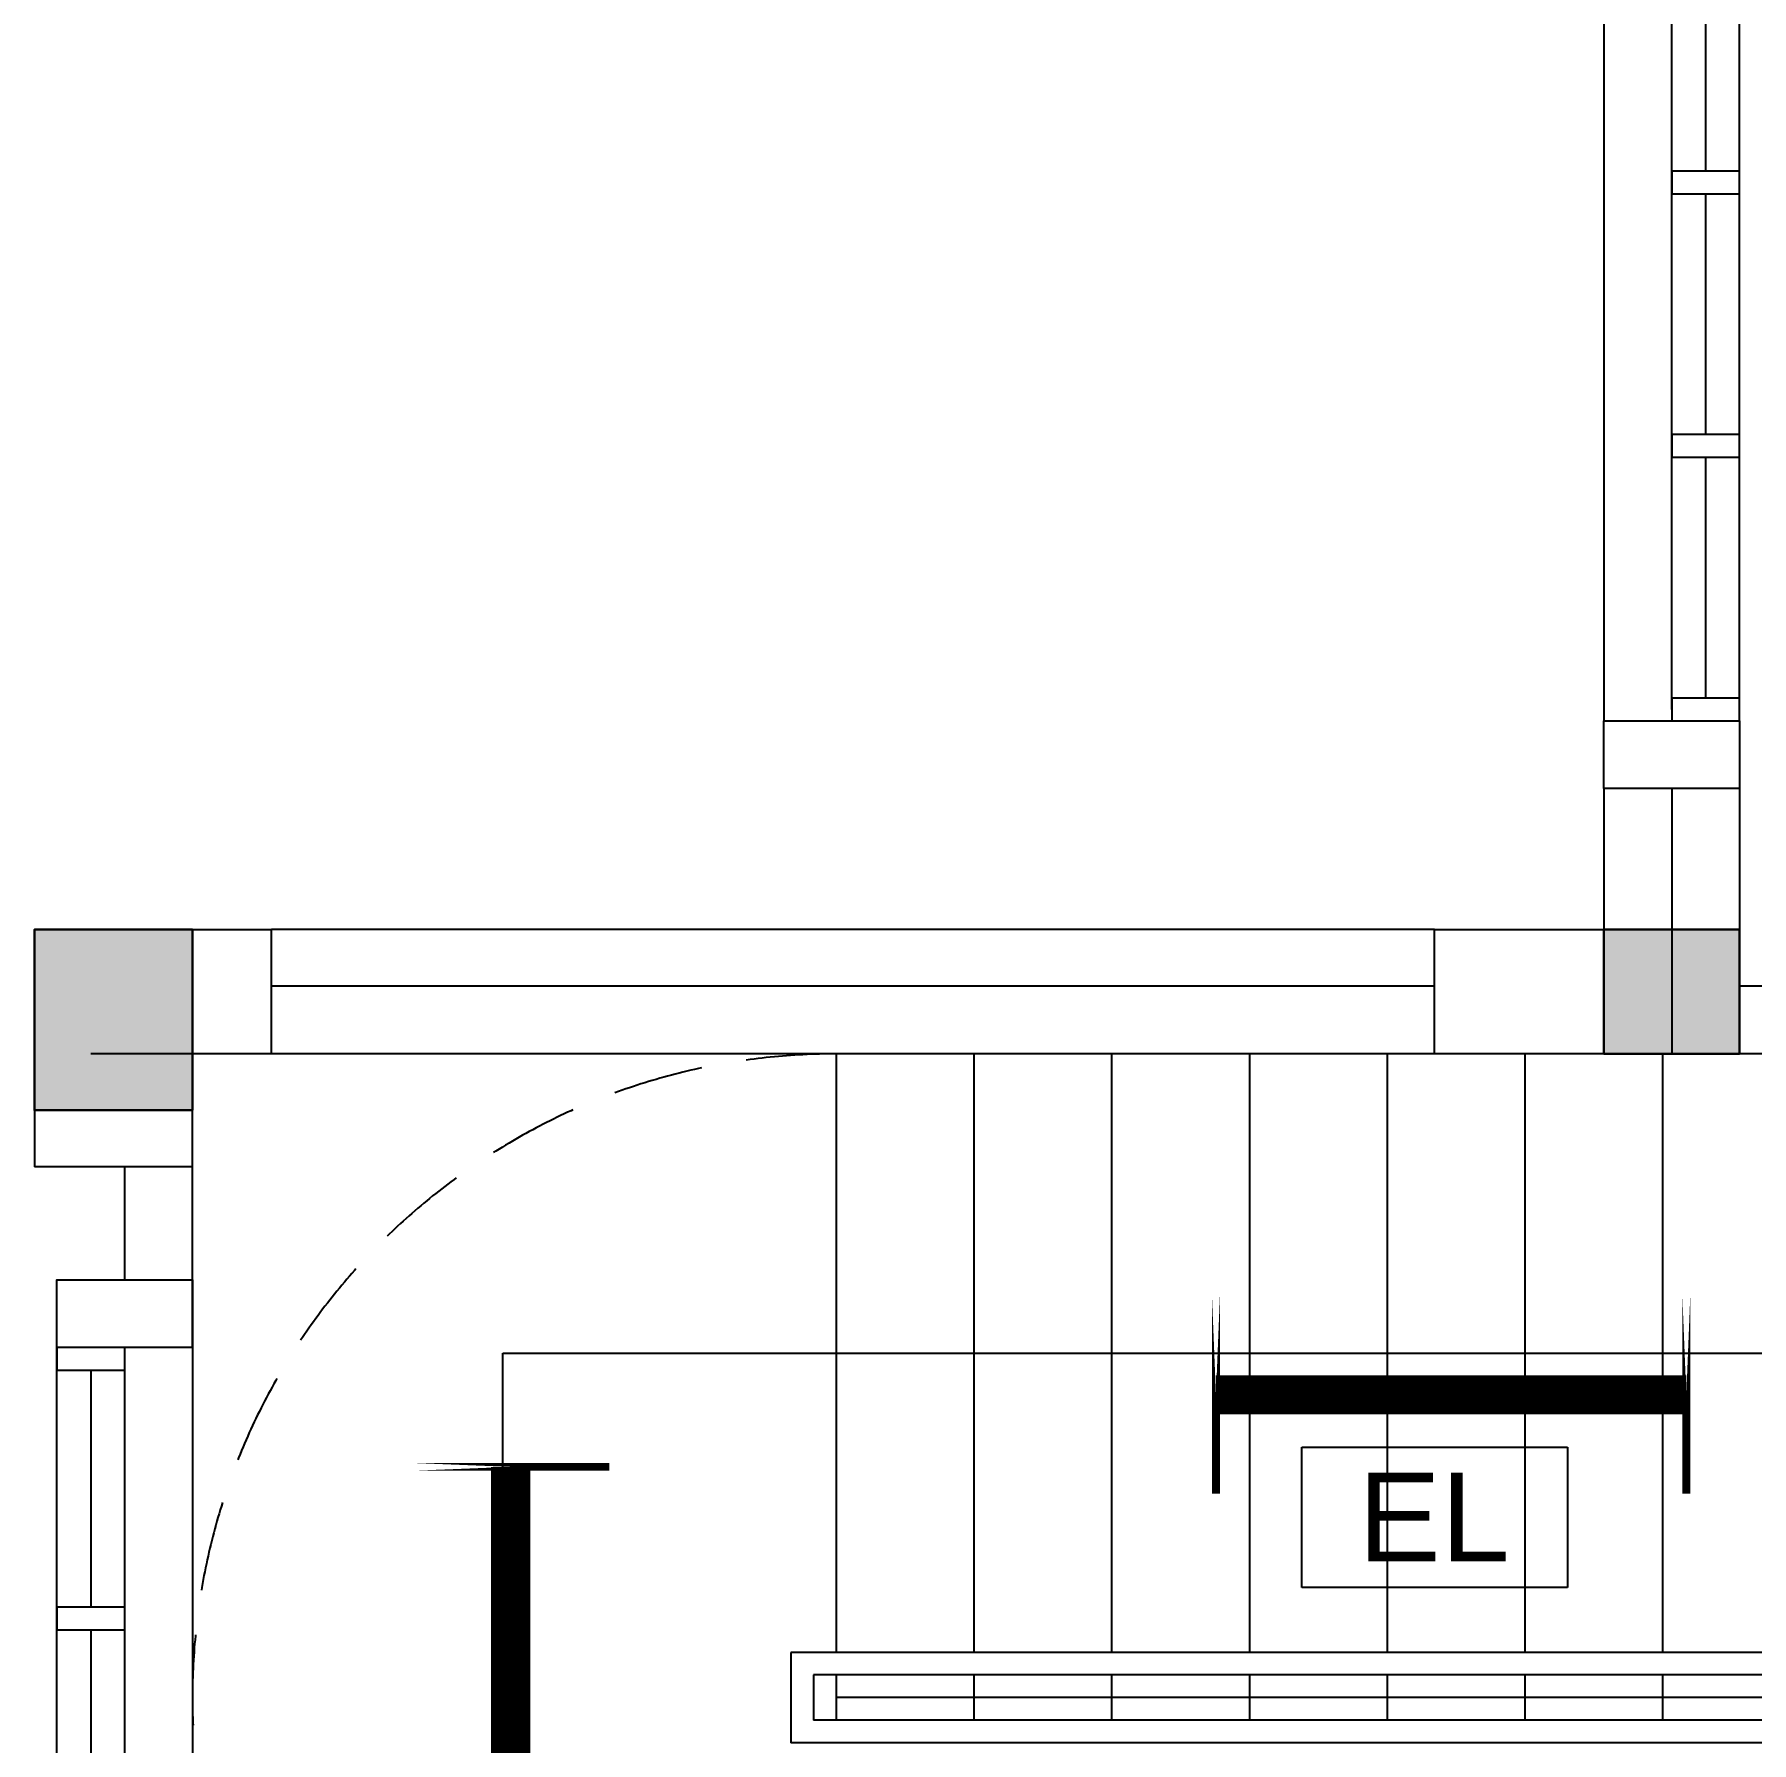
# Model space of a CAD drawing. Header units: inches. Extents: x 16928 to 514628, y -1471 to 241387.
# Drawn here: x 301242 to 305045, y 31631 to 35413 of the extents above; entities that cross this region are included whole.
import ezdxf

# ---------------------------------------------------------------- set-up
doc = ezdxf.new("R2010")
doc.units = ezdxf.units.IN
doc.header["$MEASUREMENT"] = 0
doc.linetypes.add('HIDDEN', pattern=[0.375, 0.25, -0.125])
doc.layers.add('COLUMN', color=8, linetype='Continuous', lineweight=30)
for name, color, linetype in [('FITTING', 8, 'Continuous'), ('LAMPU', 7, 'Continuous'), ('LW', 2, 'Continuous'), ('stair', 8, 'Continuous'), ('WALL', 1, 'Continuous'), ('WIN', 9, 'Continuous')]:
    doc.layers.add(name, color=color, linetype=linetype)
doc.styles.add('SANSSERIF', font='SAS_____.pfb', dxfattribs={"width": 0.7, "height": 700})

# ---------------------------------------------------------------- blocks, each defined once
blk = doc.blocks.new('GF')
at = {"layer": 'WALL'}
for points in [[(-2478464.5, -901233.3), (-2478464.5, -901383.3), (-2478764.5, -901383.3), (-2478764.5, -901233.3)], [(-2478464.5, -902583.3), (-2478464.5, -902733.3), (-2478764.5, -902733.3), (-2478764.5, -902583.3)]]:
    blk.add_lwpolyline(points, close=True, dxfattribs=at)
at = {"layer": 'WIN'}
for p, q in [((-2478764.5, -902583.3), (-2478764.5, -901383.3)), ((-2478614.5, -902583.3), (-2478614.5, -901383.3)), ((-2478689.5, -901433.3), (-2478689.5, -901958.3)), ((-2478689.5, -902008.3), (-2478689.5, -902533.3))]:
    blk.add_line(p, q, dxfattribs=at)
at = {"layer": 'WIN', "color": 2}
blk.add_line((-2478464.5, -901383.3), (-2478464.5, -902583.3), dxfattribs=at)
at = {"layer": 'WIN'}
for points in [[(-2478764.5, -901383.3), (-2478764.5, -901433.3), (-2478614.5, -901433.3), (-2478614.5, -901383.3)], [(-2478764.5, -901958.3), (-2478764.5, -902008.3), (-2478614.5, -902008.3), (-2478614.5, -901958.3)], [(-2478764.5, -902533.3), (-2478764.5, -902583.3), (-2478614.5, -902583.3), (-2478614.5, -902533.3)]]:
    blk.add_lwpolyline(points, close=True, dxfattribs=at)
blk = doc.blocks.new('emergency light R')
at = {"layer": 'LAMPU', "color": 6, "linetype": 'Continuous'}
for p, q in [((0, 4.9), (0, 247.7)), ((0, 247.7), (459.3, 247.7)), ((459.3, 247.7), (459.3, 4.9)), ((459.3, 4.9), (0, 4.9))]:
    blk.add_line(p, q, dxfattribs=at)
at = {"layer": 'LAMPU', "color": 6, "linetype": 'Continuous', "style": 'SANSSERIF'}
blk.add_text('EL', height=153.77, dxfattribs=at).set_placement((97, 50))

msp = doc.modelspace()

# ---------------------------------------------------------------- hatches: boundary and pattern name
at = {"layer": 'COLUMN'}
for points in [[(301592.5, 33030.5), (301592.5, 33430.5), (301242.5, 33430.5), (301242.5, 33030.5)], [(304717.5, 33430.5), (305017.5, 33430.5), (305017.5, 33155.5), (304717.5, 33155.5)]]:
    msp.add_hatch(color=256, dxfattribs=at).paths.add_polyline_path(points)

# ---------------------------------------------------------------- linework, layer by layer
for points in [[(301592.5, 33030.5), (301592.5, 33430.5), (301242.5, 33430.5), (301242.5, 33030.5)], [(301592.5, 33030.5), (301592.5, 33430.5), (301242.5, 33430.5), (301242.5, 33030.5)], [(304717.5, 33430.5), (305017.5, 33430.5), (305017.5, 33155.5), (304717.5, 33155.5)], [(304717.5, 33430.5), (305017.5, 33430.5), (305017.5, 33155.5), (304717.5, 33155.5)]]:
    msp.add_lwpolyline(points, close=True, dxfattribs=at)
at = {"layer": 'FITTING', "color": 3, "const_width": 17.4}
for points in [[(303858.5, 32619.3), (303858.5, 32181.8)], [(304899.9, 32619.3), (304899.9, 32181.8)], [(302078.2, 32241.1), (302515.7, 32241.1)]]:
    msp.add_lwpolyline(points, close=True, dxfattribs=at)
at = {"layer": 'FITTING', "color": 3, "const_width": 86.8}
for points in [[(303858.5, 32400.6), (304899.9, 32400.6)], [(302297, 31199.8), (302297, 32241.1)]]:
    msp.add_lwpolyline(points, dxfattribs=at)
at = {"layer": 'LW'}
for p, q in [((304717.5, 35693), (304717.5, 33893)), ((304717.5, 33743), (304717.5, 33305.5))]:
    msp.add_line(p, q, dxfattribs=at)
at = {"layer": 'LW', "linetype": 'HIDDEN', "ltscale": 1200}
msp.add_line((304342.5, 33430.5), (301767.5, 33430.5), dxfattribs=at)
at = {"layer": 'stair'}
for p, q in [((303017.5, 33155.5), (303017.5, 31830.5)), ((303322.5, 33155.5), (303322.5, 31830.5)), ((303627.5, 33155.5), (303627.5, 31830.5)), ((303932.5, 33155.5), (303932.5, 31830.5)), ((304237.5, 33155.5), (304237.5, 31830.5)), ((304542.5, 33155.5), (304542.5, 31830.5)), ((304847.5, 33155.5), (304847.5, 31830.5)), ((302280, 30930.5), (302280, 32493)), ((302280, 32493), (307704.5, 32493)), ((302917.5, 31830.5), (302917.5, 31630.5)), ((307082.5, 31830.5), (302917.5, 31830.5)), ((302967.5, 31780.5), (302967.5, 31680.5)), ((307032.5, 31780.5), (302967.5, 31780.5)), ((303017.5, 31780.5), (303017.5, 31680.5)), ((303322.5, 31780.5), (303322.5, 31680.5)), ((303627.5, 31780.5), (303627.5, 31680.5)), ((303932.5, 31780.5), (303932.5, 31680.5)), ((304237.5, 31780.5), (304237.5, 31680.5)), ((304542.5, 31780.5), (304542.5, 31730.5)), ((304847.5, 31780.5), (304847.5, 31730.5)), ((306982.5, 31730.5), (303017.5, 31730.5)), ((304542.5, 31730.5), (304542.5, 31680.5)), ((304847.5, 31730.5), (304847.5, 31680.5)), ((307032.5, 31680.5), (302967.5, 31680.5)), ((307082.5, 31630.5), (302917.5, 31630.5))]:
    msp.add_line(p, q, dxfattribs=at)
at = {"layer": 'stair', "linetype": 'HIDDEN', "ltscale": 800}
msp.add_arc((303017.5, 31730.5), 1425, 90, 270, dxfattribs=at)
at = {"layer": 'WALL'}
for p, q in [((305017.5, 33893), (305017.5, 33305.5)), ((304867.5, 33743), (304867.5, 33305.5)), ((301242.5, 33430.5), (301767.5, 33430.5)), ((301242.5, 33430.5), (301767.5, 33430.5)), ((301767.5, 33155.5), (301767.5, 33430.5)), ((301767.5, 33155.5), (301767.5, 33430.5)), ((304342.5, 33155.5), (304342.5, 33430.5)), ((304342.5, 33430.5), (305017.5, 33430.5)), ((304342.5, 33155.5), (304342.5, 33430.5)), ((304342.5, 33430.5), (305017.5, 33430.5)), ((304342.5, 33305.5), (301767.5, 33305.5)), ((304342.5, 33305.5), (301767.5, 33305.5)), ((304342.5, 33305.5), (301767.5, 33305.5)), ((304867.5, 33305.5), (304867.5, 33155.5)), ((304867.5, 33305.5), (304867.5, 33155.5)), ((304867.5, 33305.5), (304867.5, 33155.5)), ((309017.5, 33305.5), (305017.5, 33305.5)), ((305017.5, 33305.5), (305017.5, 33155.5)), ((305017.5, 33305.5), (305017.5, 33155.5)), ((309017.5, 33155.5), (301367.5, 33155.5)), ((309017.5, 33155.5), (301592.5, 33155.5)), ((301242.5, 33030.5), (301242.5, 32905.5)), ((301592.5, 32505.5), (301592.5, 33030.5)), ((301592.5, 32905.5), (301242.5, 32905.5)), ((301442.5, 32655.5), (301442.5, 32905.5))]:
    msp.add_line(p, q, dxfattribs=at)
msp.add_lwpolyline([(305017.5, 33893), (305017.5, 33743), (304717.5, 33743), (304717.5, 33893)], close=True, dxfattribs=at)
at = {"layer": 'WIN'}
for p, q in [((304867.5, 33918), (304867.5, 35668)), ((305017.5, 33893), (305017.5, 35693)), ((304942.5, 35643), (304942.5, 35109.7)), ((304942.5, 35059.7), (304942.5, 34526.4)), ((304942.5, 34476.4), (304942.5, 33943)), ((304342.5, 33430.5), (301767.5, 33430.5)), ((305017.5, 33155.5), (305017.5, 33430.5)), ((305017.5, 33155.5), (305017.5, 33430.5))]:
    msp.add_line(p, q, dxfattribs=at)
for points in [[(304867.5, 35109.7), (304867.5, 35059.7), (305017.5, 35059.7), (305017.5, 35109.7)], [(304867.5, 34526.4), (304867.5, 34476.4), (305017.5, 34476.4), (305017.5, 34526.4)], [(304867.5, 33943), (304867.5, 33893), (305017.5, 33893), (305017.5, 33943)]]:
    msp.add_lwpolyline(points, close=True, dxfattribs=at)

# ---------------------------------------------------------------- block references
at = {"layer": 'LAMPU', "color": 8, "xscale": 1.27951153594687, "yscale": 1.27951153594687, "zscale": 1.27951153594687}
msp.add_blockref('emergency light R', (304048.9, 31967.7), dxfattribs=at)
at = {"layer": 'WIN'}
msp.add_blockref('GF', (2780057, 933888.8), dxfattribs=at)

doc.saveas('drawing.dxf')
